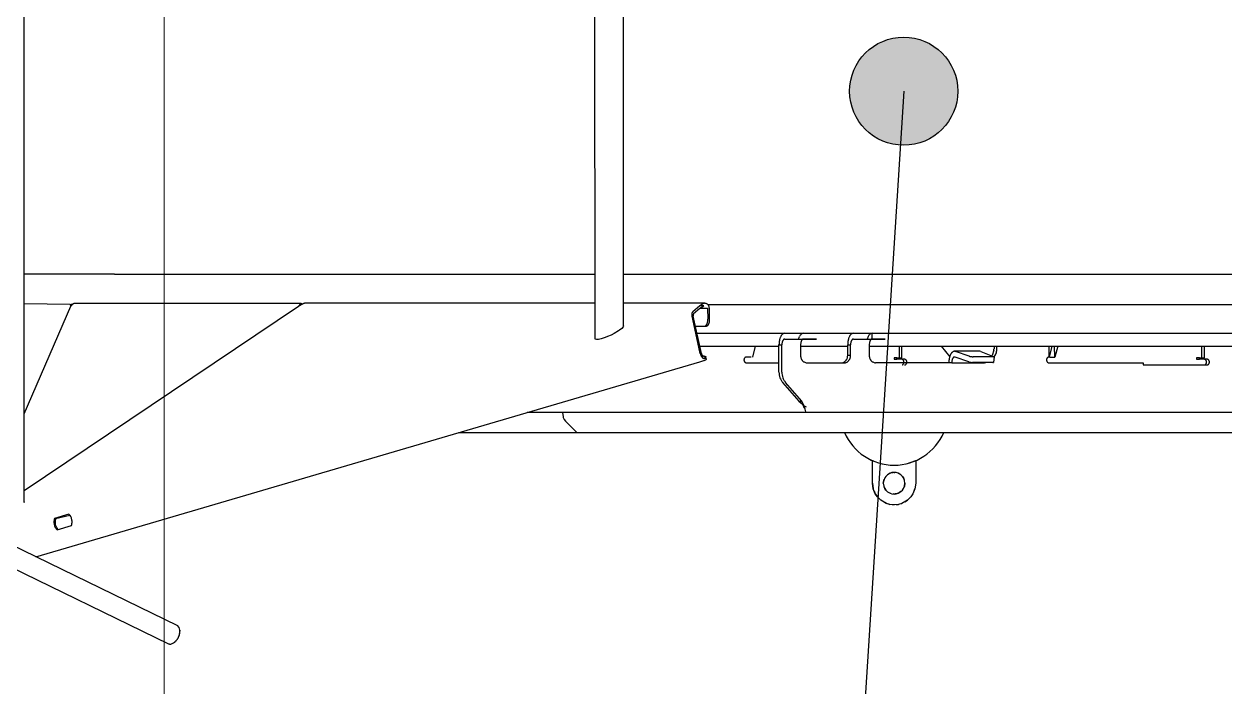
# Model space of a CAD drawing. Header units: millimetres. Extents: x -187347 to 135007, y -6415 to 292048.
# Drawn here: x -45037 to -44204, y 8230 to 8690 of the extents above; entities that cross this region are included whole.
import ezdxf

# ---------------------------------------------------------------- set-up
doc = ezdxf.new("R2010")
doc.units = ezdxf.units.MM
doc.header["$LTSCALE"] = 100
doc.linetypes.add('Z_LINE-CNTR', pattern=[17, 12, -2, 1, -2])
doc.layers.get('0').update_dxf_attribs({"lineweight": 18})
doc.layers.add('1', color=7, linetype='Continuous')
doc.layers.add('Layout Cabinplant', color=30, linetype='Continuous')
doc.layers.add('S-GRID', color=7, linetype='Continuous', lineweight=5)

# ---------------------------------------------------------------- blocks, each defined once
blk = doc.blocks.new('CP_Giblet area_New')
at = {"layer": '1'}
h = blk.add_hatch(color=0, dxfattribs=at)
edge = h.paths.add_edge_path()
edge.add_arc((3250.386245100875, 9.161749564358615), 37.5, 0, 360)
at = {"color": 0, "linetype": 'Continuous'}
for p, q in [((3756.8407558623, 391.8623171168147), (3756.158565916237, 391.4043093758082)), ((4163.190350124962, 196.2248676054005), (3760.276989001315, 392.4431595716451)), ((3752.485777564463, 382.9197965279454), (3752.425723926979, 383.7392579230218)), ((3752.485777564463, 382.9197965279454), (3752.87081222632, 381.263995185509)), ((3752.87081222632, 381.263995185509), (3754.147230359493, 379.8564312987874)), ((4157.060610984685, 183.6381167113868), (3754.147230359493, 379.8564312987874)), ((3852.261571049574, 332.0748531213758), (3391.880844350555, 196.9619397951756)), ((3837.57857180119, 313.3975668515632), (3827.541358830058, 310.4509629816894)), ((3838.578349750256, 305.4503850613837), (3828.658999567153, 303.1450555126357)), ((3829.291137441061, 302.5037813858507), (3839.328350138851, 305.4503848966415)), ((3245.408460828243, 290.5048687987874), (3247.790113660274, 292.8583844237874)), ((3247.790113660274, 292.8583844237874), (3251.629286023555, 295.0539410643978)), ((3249.729938881355, 293.9677371023718), (3247.790113660274, 292.8583844237874)), ((3251.629286023555, 295.0539410643978), (3254.073927136837, 295.7628033690999)), ((3253.024232485914, 295.4584278248949), (3251.629286023555, 295.0539410643978)), ((3254.073927136837, 295.7628033690999), (3256.998548718751, 296.0530865722249)), ((3255.631314668804, 295.9173818087584), (3254.073927136837, 295.7628033690999)), ((3258.488140124478, 295.9173472604598), (3256.998548718751, 296.0530865722249)), ((3256.998548718751, 296.0530865722249), (3259.925550671993, 295.7863629393978)), ((3261.095815449138, 295.4581549032155), (3259.925550671993, 295.7863629393978)), ((3259.925550671993, 295.7863629393978), (3262.376478406251, 295.0989850097249)), ((3264.387411759119, 293.9687241187203), (3262.376478406251, 295.0989850097249)), ((3262.376478406251, 295.0989850097249), (3266.241712781251, 292.9264996581478)), ((3267.960858809645, 291.2457787905005), (3266.241712781251, 292.9264996581478)), ((3266.241712781251, 292.9264996581478), (3268.658399793087, 290.5638287597249)), ((3860.343778821407, 294.0190289550374), (3860.605497571407, 294.6683209472249)), ((3860.343778821407, 294.0190289550374), (3860.343778821407, -277.8931414551189)), ((3242.059534588479, 281.0656242725818), (3242.594190808712, 284.9653180175374)), ((3242.594190808712, 284.9653180175374), (3243.993360730587, 288.4319928222249)), ((3243.14477744489, 286.3294874368439), (3242.594190808712, 284.9653180175374)), ((3243.993360730587, 288.4319928222249), (3245.408460828243, 290.5048687987874)), ((3244.35642875568, 288.9638244491507), (3243.993360730587, 288.4319928222249)), ((3246.160469029681, 291.2479926616215), (3245.408460828243, 290.5048687987874)), ((3250.533033582149, 284.7602398925374), (3249.837110730587, 283.0230572753499)), ((3249.837110730587, 283.0230572753499), (3250.179368238547, 283.8809868254029)), ((3251.239515515743, 285.7910016112874), (3250.533033582149, 284.7602398925374)), ((3252.403639050899, 286.9431012206478), (3251.239515515743, 285.7910016112874)), ((3254.344007703243, 288.0547955565999), (3252.403639050899, 286.9431012206478)), ((3252.403639050899, 286.9431012206478), (3253.281250872416, 287.4459108748706)), ((3255.57484266418, 288.4145367675374), (3254.344007703243, 288.0547955565999)), ((3254.344007703243, 288.0547955565999), (3255.57484266418, 288.4145367675374)), ((3257.03089735168, 288.5649273925374), (3255.57484266418, 288.4145367675374)), ((3255.57484266418, 288.4145367675374), (3256.47347234271, 288.5073529784713)), ((3258.544264050899, 288.4145367675374), (3257.03089735168, 288.5649273925374)), ((3257.03089735168, 288.5649273925374), (3257.64588517556, 288.5073270739667)), ((3259.719068738399, 288.0787213378499), (3258.544264050899, 288.4145367675374)), ((3261.674146863399, 286.9728863768978), (3259.719068738399, 288.0787213378499)), ((3259.719068738399, 288.0787213378499), (3260.835686215083, 287.4471380635368)), ((3262.879591199337, 285.7910016112874), (3261.674146863399, 286.9728863768978)), ((3261.674146863399, 286.9728863768978), (3262.879591199337, 285.7910016112874)), ((3263.586012097774, 284.7602398925374), (3262.879591199337, 285.7910016112874)), ((3262.879591199337, 285.7910016112874), (3263.586012097774, 284.7602398925374)), ((3263.586012097774, 284.7602398925374), (3263.93963680265, 283.8811651056894)), ((3264.281934949337, 283.0230572753499), (3263.586012097774, 284.7602398925374)), ((3270.09974500793, 288.4753277831478), (3268.658399793087, 290.5638287597249)), ((3268.658399793087, 290.5638287597249), (3270.09974500793, 288.4753277831478)), ((3270.976742945961, 286.3234151747019), (3270.09974500793, 288.4753277831478)), ((3270.09974500793, 288.4753277831478), (3271.52162000793, 284.9864361815999)), ((3272.059534588479, 281.0656242725818), (3271.52162000793, 284.9864361815999)), ((3271.52162000793, 284.9864361815999), (3272.059534588479, 281.0656242725818)), ((3860.343770988169, 286.152262186486), (3670.211920972099, 158.2354703174788)), ((3242.059534588479, 265.4349419847422), (3242.059534588479, 281.0656242725818)), ((3249.837110730587, 283.0230572753499), (3249.559534588479, 281.0656242725818)), ((3249.559534588479, 281.0656242725818), (3249.837110730587, 283.0230572753499)), ((3249.559534588479, 281.0656242725818), (3249.837110730587, 279.1081402831478)), ((3249.837110730587, 279.1081402831478), (3250.533033582149, 277.3709576659749)), ((3250.533033582149, 277.3709576659749), (3250.179368243669, 278.250210720129)), ((3250.533033582149, 277.3709576659749), (3251.239515515743, 276.3401959472249)), ((3251.239515515743, 276.3401959472249), (3250.533033582149, 277.3709576659749)), ((3251.239515515743, 276.3401959472249), (3252.44495985168, 275.1584332518978)), ((3252.44495985168, 275.1584332518978), (3251.239515515743, 276.3401959472249)), ((3252.44495985168, 275.1584332518978), (3254.344007703243, 274.0764020018978)), ((3259.77503797668, 274.0764020018978), (3261.674146863399, 275.1584332518978)), ((3261.674146863399, 275.1584332518978), (3260.845333093661, 274.6895863017708)), ((3261.674146863399, 275.1584332518978), (3262.879591199337, 276.3401959472249)), ((3262.879591199337, 276.3401959472249), (3263.586012097774, 277.3709576659749)), ((3263.586012097774, 277.3709576659749), (3264.281934949337, 279.1081402831478)), ((3264.281934949337, 279.1081402831478), (3263.939636817551, 278.2500324900611)), ((3264.559534588479, 281.0656242725818), (3264.281934949337, 283.0230572753499)), ((3264.281934949337, 279.1081402831478), (3264.559534588479, 281.0656242725818)), ((3264.559534588479, 281.0656242725818), (3264.281934949337, 279.1081402831478)), ((3272.059534588479, 281.0656242725818), (3272.059534588479, 265.4349419847422)), ((3248.411451550899, 267.5547955565999), (3242.059534588479, 265.4349419847422)), ((3254.344007703243, 274.0764020018978), (3253.271609309246, 274.6908106191986)), ((3254.344007703243, 274.0764020018978), (3255.57484266418, 273.7166607909749)), ((3255.57484266418, 273.7166607909749), (3257.03089735168, 273.5662701659749)), ((3257.03089735168, 273.5662701659749), (3256.473472313373, 273.6238445830095)), ((3257.03089735168, 273.5662701659749), (3258.544264050899, 273.7166607909749)), ((3258.544264050899, 273.7166607909749), (3257.645885188482, 273.6238704859279)), ((3258.544264050899, 273.7166607909749), (3259.77503797668, 274.0764020018978)), ((3259.77503797668, 274.0764020018978), (3258.544264050899, 273.7166607909749)), ((3272.059534588479, 265.4349419847422), (3271.444789225352, 265.6401049084234)), ((3273.889478894649, 264.5768902831478), (3272.059534588479, 265.4349419847422)), ((2021.604987814091, 246.0656242724654), (3476.969945252989, 246.065624272509)), ((3476.969945252989, 246.065624272509), (3559.195828517433, 246.065624272509)), ((3484.949219310773, 238.0863502147695), (3476.969945252989, 246.065624272509)), ((3485.830091687618, 236.8968365722249), (3484.949219310773, 238.0863502147695)), ((3486.463941785274, 235.4155133300374), (3485.830091687618, 236.8968365722249)), ((3486.663526746212, 234.6977398925374), (3486.463941785274, 235.4155133300374)), ((3486.844129773555, 233.7570660643978), (3486.663526746212, 234.6977398925374)), ((3486.969945252757, 232.0241723882791), (3486.844129773555, 233.7570660643978)), ((3011.88128203596, 232.0656242725818), (3317.98412718263, 232.0656242725818)), ((3317.98412718263, 232.0656242725818), (3318.228040906251, 231.5431988768978)), ((3319.05091688293, 227.6743023925374), (3317.98412718263, 228.0656242725818)), ((3317.984137431136, 232.0656242725818), (3511.492541058804, 232.0656242725818)), ((3318.228040906251, 231.5431988768978), (3318.714124890743, 229.7790387206478)), ((3318.714124890743, 229.7790387206478), (3319.26234266418, 228.6826031737874)), ((3318.714124890743, 229.7790387206478), (3319.631727429805, 227.1577008300374)), ((3320.243971082149, 226.7857525878499), (3319.05091688293, 227.6743023925374)), ((3319.26234266418, 228.6826031737874), (3319.626356336055, 228.0070660643978)), ((3319.626356336055, 228.0070660643978), (3320.243971082149, 226.7857525878499)), ((3319.631727429805, 227.1577008300374), (3321.157576082856, 224.0656242725818)), ((3320.243971082149, 226.7857525878499), (3321.524000379024, 225.5936139159749)), ((3321.524000379024, 225.5936139159749), (3320.243971082149, 226.7857525878499)), ((3323.157576082856, 224.0656242725818), (3321.524000379024, 225.5936139159749)), ((3860.343768945313, 233.0076819372916), (3828.030115193105, 158.2354703174788)), ((3321.157576082856, 224.0656242725818), (3332.354830027674, 211.1361491142889)), ((3323.157576082856, 224.0656242725818), (3321.157576082856, 224.0656242725818)), ((3334.354830027674, 211.1361491142306), (3323.157576082856, 224.0656242725818)), ((3334.891359708388, 204.0650813026296), (3334.891359708388, 185.0656242725818)), ((3336.891359708388, 204.0650813026296), (3336.891359708388, 185.0656242725818)), ((3084.263607853209, 199.0656242725818), (3040.096312071197, 199.0660878347117)), ((3040.096311985864, 195.0649515310797), (3045.292464682949, 195.0656242725818)), ((3045.292464682949, 194.0656242725818), (3041.82836306782, 194.0656242725818)), ((3041.82836306782, 194.0656242725818), (3041.82836306782, 186.0656242129771)), ((3043.82836306782, 186.0656242129771), (3043.82836306782, 194.0656242725818)), ((3047.292464682949, 195.0656242725818), (3045.292464682949, 195.0656242725818)), ((3045.292464682949, 195.0656242725818), (3045.292464682949, 194.0656242725818)), ((3045.292464682949, 194.0656242725818), (3047.292464682949, 194.0656242725818)), ((3047.292464682949, 194.0656242725818), (3047.292464682949, 195.0656242725818)), ((3084.263607853209, 197.5656242725818), (3084.263607853209, 199.0656242725818)), ((3146.790642006439, 197.5656242725818), (3084.263607853209, 197.5656242725818)), ((3143.555419884622, 186.0656858676084), (3145.496546780923, 193.5656242725818)), ((3145.496546780923, 193.5656242725818), (3145.93299113703, 186.0656239633681)), ((3149.360250086058, 193.5656242725818), (3145.496546780923, 193.5656242725818)), ((3149.660398021457, 197.5662970140693), (3146.790642006439, 197.5656242725818)), ((3149.360250086058, 193.5656242725818), (3147.419123189757, 186.0656858676521)), ((3149.660397747299, 186.0656253454654), (3149.660397747299, 193.5656242725818)), ((3187.676802685019, 193.319994592588), (3188.024071434513, 197.2592238506913)), ((3196.923598926631, 189.6594845416694), (3187.676802685019, 193.319994592588)), ((3187.824926891481, 188.7709788283828), (3189.030916768825, 192.4428544507973)), ((3188.230829794309, 193.3358385905158), (3202.260441335733, 193.3358385905158)), ((3188.578126149601, 197.2750696026196), (3202.607737691025, 197.2750696026196)), ((3194.422039214638, 197.5656242725818), (3193.400871886406, 197.2749838675081)), ((3199.618191637332, 197.5517854191712), (3194.422039214638, 197.5656242725818)), ((3195.400871886406, 197.2749838675081), (3196.422039214638, 197.5656242725818)), ((3198.439756311709, 197.5548767467699), (3201.618191637332, 197.5379465657752)), ((3199.618191637332, 197.5517854191712), (3201.618191637332, 197.5379465657752)), ((3217.111904793768, 197.5517854191712), (3199.618191637332, 197.5517854191712)), ((3204.977299895952, 192.9885422352527), (3214.417312083184, 189.6594845416694)), ((3205.324596251594, 196.9277732472838), (3214.764608438476, 193.5987155537296)), ((3217.111904793768, 197.5517854191712), (3269.939454424661, 197.5656242725818)), ((3224.50350847072, 186.0656839260337), (3218.520641269395, 193.4203926241753)), ((3249.906258003204, 195.0656242725818), (3255.102410425898, 195.0656242725818)), ((3251.638308810652, 194.0656242725818), (3251.638308810652, 186.0656242129771)), ((3255.102410425898, 194.0656242725818), (3251.638308810652, 194.0656242725818)), ((3253.638308810652, 186.0656242129771), (3253.638308810652, 194.0656242725818)), ((3257.102410425898, 195.0656242725818), (3255.102410425898, 195.0656242725818)), ((3255.102410425898, 195.0656242725818), (3255.102410425898, 194.0656242725818)), ((3255.102410425898, 194.0656242725818), (3257.102410425898, 194.0656242725818)), ((3257.102410425898, 194.0656242725818), (3257.102410425898, 195.0656242725818)), ((3274.269581443514, 185.0656242725818), (3274.269581443514, 192.56562427264)), ((3287.259962500189, 192.5656242726109), (3289.259962500306, 192.56562427264)), ((3287.259962500189, 192.5656242726109), (3287.259962500306, 185.0656242725818)), ((3289.259962500306, 192.56562427264), (3289.259962500306, 185.0656242725818)), ((3317.57085163286, 197.5656242725818), (3291.590089519159, 197.5656242725818)), ((3321.900978651596, 185.0656242725818), (3321.900978651713, 192.5656242726109)), ((3356.600587749388, 197.5656242725818), (3336.891360273818, 197.5656242725818)), ((3353.365365627571, 186.065685867492), (3355.306492523872, 193.5656242725818)), ((3356.161711818888, 193.5656242725818), (3359.470343490248, 193.5656242725818)), ((3359.470343490248, 197.5656242725818), (3356.600587749388, 197.5656242725818)), ((3388.80768006912, 193.0441992076812), (3389.437804205809, 193.0441992076812)), ((3274.269589613425, 186.0656242725818), (3002.08133093908, 186.0656242725818)), ((3185.761785176699, 187.56562427264), (3185.761785176699, 186.0656242577388)), ((3187.761785176699, 186.0656249879103), (3187.761785176699, 187.968510990162)), ((3196.923598926631, 189.6594845416694), (3197.618177625118, 189.5379498534749)), ((3197.618177625118, 189.5379498534749), (3215.111891004024, 189.5379465658189)), ((3215.111891004024, 189.5379465658189), (3214.417312083184, 189.6594845416694)), ((3289.259962500306, 185.0656242725818), (3287.259962500306, 185.0656242725818)), ((3321.900937728235, 186.0656242725818), (3289.259950890439, 186.0656242725818)), ((3336.891359708388, 185.0656242725818), (3334.891359708388, 185.0656242725818)), ((3391.844164420734, 186.0656242725818), (3336.891358739929, 186.0656242725818)), ((3390.734455273487, 191.1058621454722), (3396.427429057076, 165.249387900185)), ((3390.734455273487, 191.1058621454722), (3391.484455273487, 191.1058621454722)), ((3391.484455273487, 191.1058621454722), (3397.177429057076, 165.2493879001704)), ((3393.825765707297, 177.0656242725818), (2337.389725710149, 177.0656242725818)), ((3263.265333386837, 181.0656598143978), (3264.269581443514, 181.0656242725818)), ((3277.259962500422, 181.0656242725818), (3263.265333386837, 181.0656598143978)), ((3264.269581443514, 181.0656242725818), (3272.269581443514, 181.0656242725818)), ((3272.269581443514, 181.0656242725818), (3272.269581443514, 177.0656242725818)), ((3285.259962500306, 181.0656242725818), (3272.269581443514, 181.0656242725818)), ((3275.098029655754, 179.4088121983368), (3275.651569679379, 181.0656598115602)), ((3285.259962500306, 181.0656242725818), (3277.259962500422, 181.0656242725818)), ((3310.896742078243, 181.0656598143978), (3311.900978651713, 181.0656242725818)), ((3324.891359708388, 181.0656242725818), (3310.896742078243, 181.0656598143978)), ((3311.900978651713, 181.0656242725818), (3319.900978651596, 181.0656242725818)), ((3332.891359708388, 181.0656242725818), (3319.900978651596, 181.0656242725818)), ((3323.28295630042, 181.0656598115602), (3322.729402087978, 179.4087626463152)), ((3332.891359708388, 181.0656242725818), (3324.891359708388, 181.0656242725818)), ((3445.991340436507, 173.8183140082692), (3447.43372938293, 174.9922955565999)), ((3447.43372938293, 174.9922955565999), (3448.178114148555, 175.4877789550374)), ((3448.178114148555, 175.4877789550374), (3451.18617078918, 177.2043316893978)), ((3451.18617078918, 177.2043316893978), (3453.39173719543, 178.3127301268978)), ((3453.39173719543, 178.3127301268978), (3455.757215711055, 179.3759625487874)), ((3455.757215711055, 179.3759625487874), (3456.268629285274, 179.5856793456478)), ((3456.268629285274, 179.5856793456478), (3458.121473523555, 180.2786725097249)), ((3458.121473523555, 180.2786725097249), (3460.321974011837, 180.9517682128499)), ((3460.321974011837, 180.9517682128499), (3462.119337293087, 181.3387311034749)), ((3462.119337293087, 181.3387311034749), (3463.520582410274, 181.4406598143978)), ((3463.520582410274, 181.4406598143978), (3464.368849011837, 181.2427838378499)), ((3464.368849011837, 181.2427838378499), (3464.651563855587, -164.6270281738689)), ((3384.972272991552, 167.1445468421007), (3385.193064585095, 159.6428024127817)), ((3386.491348738549, 159.6939004496817), (3386.269907774986, 167.1956444434618)), ((3388.622400448075, 172.1927424799796), (3387.324116294389, 172.1416444429778)), ((3394.898693108815, 172.1927424799796), (3388.622400448075, 172.1927424799796)), ((3444.651563855587, 171.9850934081478), (3444.913282605587, 172.6345074706478)), ((3444.651563855587, 171.9850934081478), (3444.651563855587, -155.8592059082439)), ((3444.913282605587, 172.6345074706478), (3445.991340436507, 173.8183140082692)), ((3391.854971196619, 159.6939004496817), (3386.491348738549, 159.6939004496817)), ((3391.854971196619, 159.6939004496817), (3389.007440548274, 157.9792609052529)), ((3396.101831269683, 163.4341360919643), (3391.854971196619, 159.6939004496817)), ((3391.8735201573, 157.9792609052529), (3396.690615973552, 162.0970583966846)), ((3397.177429057076, 165.2493879001704), (3396.427429057076, 165.249387900185)), ((3386.347048708238, 157.0656242725818), (2337.389725709916, 157.0656242725818)), ((3388.222364636487, 156.2620311658393), (3444.651563117048, 156.2620709472249)), ((3389.007440548274, 157.9792609052529), (3391.8735201573, 157.9792609052529)), ((3389.170597888646, 156.3922821188753), (3391.8735201573, 157.9792609052529)), ((3464.651560497121, 156.2620709472249), (3665.789350720821, 156.2620311656792)), ((3670.211920972099, 158.2354703174788), (3666.737564076087, 156.392287155817)), ((3667.627271863399, 156.7270367675374), (3668.18845960754, 156.5091413528571)), ((3668.18845960754, 156.5091413528571), (3826.00665113586, 156.509141352828)), ((3668.881767016952, 156.8488334425347), (3670.211920972099, 158.2354703174788)), ((3828.030115193105, 158.2354703174788), (3826.699961237959, 156.8488334425783)), ((3826.907935391879, 157.0656242725818), (3827.699860130786, 157.0656242725818)), ((3827.699860130786, 157.0656242725818), (3827.699860130786, 157.8911489007296)), ((3828.485395714175, 157.0656242725818), (3827.699860130786, 157.0656242725818)), ((3828.48536938231, 157.0954298862925), (3828.030115193105, 158.2354703174788)), ((3828.48536938231, 157.0954298862925), (3860.343777626287, 156.7153180175374)), ((3444.651558283134, 136.0656242725818), (1586.533319248469, 136.0656242725818)), ((3590.892993706977, 136.0656242725818), (3464.651559541584, 136.0656242725818)), ((3797.699860130786, 136.0656242725818), (3590.892993706977, 136.0656242725818)), ((3797.699860130786, 136.0656242725818), (3860.343779208255, 136.0656242725818))]:
    blk.add_line(p, q, dxfattribs=at)
for centre, radius, start, end in [((3257.059540546848, 231.0656281915435), 37.49999608103806, 90.00000910469551, 156.6667544847867), ((3257.059512228123, 231.0656389791402), 37.49998529344064, 23.3332346721034, 89.99996583571394), ((3257.058915076079, 231.06533378319), 37.50001843920467, 113.5771334232211, 116.6655908213575)]:
    blk.add_arc(centre, radius, start, end, dxfattribs=at)
for points in [[(3756.8407558623, 391.8623171168147), (3755.803768729325, 391.1120635094849), (3754.883641277789, 390.2215876414848), (3754.410811399575, 389.667038766187), (3753.980944535579, 389.0792638016137), (3753.658471182804, 388.5600470620266), (3753.372362538008, 388.0197062516381), (3753.123379889294, 387.4612858209875), (3752.913450256456, 386.8872614079883), (3752.715765752015, 386.1864168308966), (3752.570730486535, 385.4722357343999), (3752.43703253183, 384.1987860491354), (3752.485777564463, 382.9197965279454)], [(3760.276989001315, 392.4431595716451), (3759.480391556513, 392.6163269330718), (3758.668406314566, 392.6409579103783), (3757.713797644596, 392.346039809534), (3756.8407558623, 391.8623171168147)], [(3756.158565916237, 391.4043093758082), (3755.339376697084, 390.7472270732978), (3754.622621893534, 389.9794452515926), (3754.27142059477, 389.5243551344611), (3753.948317112518, 389.048996002879), (3753.645588379353, 388.5426258908992), (3753.372362537892, 388.0197062516236), (3753.129151592264, 387.4821699549502), (3752.91716121335, 386.9316111667576), (3752.742148422869, 386.3841339228384), (3752.600418141694, 385.8270338045404), (3752.437914618873, 384.789339183073), (3752.425723926979, 383.7392579230218)], [(3827.541358830058, 310.4509629816894), (3827.227674034308, 309.0412302680779), (3827.163688550121, 307.5984092173603), (3827.225481707137, 306.8772850177629), (3827.349863680545, 306.164315839982), (3827.534177492955, 305.4734052858548), (3827.779460466816, 304.8016832694411), (3828.425283488818, 303.5802828868036), (3829.291137441061, 302.5037813858507)], [(3838.578349750256, 305.4503850613837), (3838.892034663935, 306.8601177435194), (3838.956020267913, 308.3029387838033), (3838.894227170735, 309.0240629911132), (3838.769845256815, 309.7370321818744), (3838.585531501682, 310.4279427571601), (3838.340248583932, 311.0996648001019), (3837.694425662863, 312.3210652556591), (3836.82857180119, 313.3975668515486)], [(3839.328350138851, 305.4503848966415), (3839.642034934717, 306.8601176102529), (3839.706020418904, 308.3029386609705), (3839.644227261771, 309.0240628602623), (3839.519845288363, 309.7370320383488), (3839.335531475954, 310.427942593582), (3839.090248502209, 311.0996646088897), (3838.44442549313, 312.3210650648398), (3837.57857180119, 313.3975668515632)], [(3334.891359708388, 204.0650813026296), (3334.726515196962, 206.006903944377), (3334.232137122541, 207.8919156261691), (3333.443351859227, 209.600839691615), (3332.354830027674, 211.1361491142889)], [(3336.891359708388, 204.0650813026296), (3336.726515196962, 206.0069039443479), (3336.232137122541, 207.8919156261254), (3335.443351859343, 209.6008396915568), (3334.354830027674, 211.1361491142306)], [(3040.096312071197, 199.0660878347117), (3039.651635598042, 198.9691087131941), (3039.230385286617, 198.7977487473108), (3039.090468904818, 198.7035919618647), (3038.967382382369, 198.5902843722433), (3038.827657491784, 198.3993337548018), (3038.705863335868, 198.1917978268466), (3038.575560235768, 197.9745253724686), (3038.472250125371, 197.7498260481952), (3038.423806050909, 197.4993795805349), (3038.404588072211, 197.2379650403018), (3038.384472057456, 196.9759512298187), (3038.393582151155, 196.7203315899533), (3038.460534323473, 196.4778636476549), (3038.556561864913, 196.2379527141311), (3038.651323026163, 196.0008463818958), (3038.771110534319, 195.7832758464938), (3038.932336900965, 195.6111191828386), (3039.121087301872, 195.4595564533956), (3039.565627541742, 195.1617101975717), (3040.096311985864, 195.0649515310797)], [(3042.096311985864, 199.0662970140693), (3041.651635516435, 198.9693178671441), (3041.23038521281, 198.7979578774393), (3041.090468834969, 198.7038010840479), (3040.967382317293, 198.590493487427), (3040.827657434973, 198.3995428620256), (3040.705863287905, 198.1920069271582), (3040.575560197118, 197.974734465548), (3040.472250096267, 197.750035135221), (3040.423806032515, 197.4995886649558), (3040.404588064877, 197.2381741234858), (3040.384472061181, 196.9761603120569), (3040.393582165823, 196.7205406725116), (3040.460534348502, 196.4780727342441), (3040.556561900186, 196.238161805959), (3040.651323071565, 196.0010554791515), (3040.771110589034, 195.7834849505161), (3040.932336963015, 195.6113282960723), (3041.121087370324, 195.4597655773105), (3041.565627623815, 195.161919346283), (3042.096312071197, 195.0651607104373)], [(3149.660397747299, 193.5656242725818), (3150.105076141306, 193.6623069765046), (3150.52632472082, 193.8334997978382), (3150.666243939544, 193.9276505493617), (3150.789327625185, 194.0409641729057), (3150.929051294923, 194.2319173869764), (3151.050846671569, 194.4394507183024), (3151.18115012208, 194.6567224273167), (3151.284459882067, 194.8814224969537), (3151.332903858391, 195.1318691733468), (3151.352121935226, 195.3932835048472), (3151.372237976291, 195.6552972593054), (3151.363127856283, 195.9109169551957), (3151.29617567698, 196.1533849121333), (3151.200148142525, 196.3932958310179), (3151.105386983021, 196.6304021594115), (3150.985599473119, 196.8479726986552), (3150.824373106007, 197.0201293632854), (3150.635622705449, 197.1716920917534), (3150.191082465695, 197.4695383476937), (3149.660398021457, 197.5662970140693)], [(3187.676802685019, 193.319994592588), (3186.724983794615, 192.0334949656681), (3186.153921488672, 190.5406826521794), (3185.859838112723, 189.0660813794238), (3185.761785176699, 187.56562427264)], [(3188.230829794309, 193.3358385905158), (3187.953816239606, 193.3279165915446), (3187.676802685019, 193.319994592588)], [(3188.578126149601, 197.2750696026196), (3188.301098791999, 197.2671467266482), (3188.024071434513, 197.2592238506913)], [(3204.977299895952, 192.9885422352527), (3204.720741434023, 193.0449593091471), (3204.464209281257, 193.1017639762867), (3204.207831591018, 193.1585378360032), (3203.950101874652, 193.207383335146), (3203.690634325263, 193.2415814130509), (3203.429893717286, 193.2673884010437), (3202.846214747289, 193.3185939872637), (3202.260441335733, 193.3358385905158)], [(3205.324596251594, 196.9277732472838), (3205.068037789548, 196.9841903211782), (3204.811505636782, 197.0409949883324), (3204.555127946544, 197.0977688480489), (3204.297398230177, 197.1466143472207), (3204.037930680788, 197.1808124251256), (3203.777190072811, 197.2066194131185), (3203.193511102698, 197.2578249993385), (3202.607737691025, 197.2750696026196)], [(3214.764608438476, 193.5987155537296), (3215.203450592468, 193.582580849019), (3215.631081116851, 193.6750556108018), (3215.7854890608, 193.7608785047341), (3215.922684237477, 193.8722890612698), (3216.10803331458, 194.095638753337), (3216.268612842425, 194.3411208126199), (3216.446801548358, 194.6101432326686), (3216.605809616158, 194.8867586296692), (3216.740089971572, 195.2456986739562), (3216.836289919214, 195.6216345401772), (3217.041518210084, 196.5777097707469), (3217.111904793768, 197.5517854191712)], [(3215.111891004024, 189.5379465658189), (3215.932226187084, 189.7080922156019), (3216.64582474425, 190.149553077179), (3217.014462257619, 190.5001010926499), (3217.338491540053, 190.8919523065269), (3217.664061556687, 191.3778507243696), (3217.945215571322, 191.890876515492), (3218.215413215919, 192.4905193503801), (3218.442577705486, 193.1077698572917), (3218.647455580067, 193.7962677183823), (3218.811381076812, 194.49566108828), (3219.039519411628, 196.0230026677746), (3219.111880854703, 197.5656241069373)], [(3249.906257814262, 199.0660878347117), (3249.461581302457, 198.9691086528182), (3249.040331029682, 198.7977487473254), (3248.900414788397, 198.7035921823262), (3248.777328125318, 198.5902843722433), (3248.63760243298, 198.3993324971379), (3248.515809078934, 198.1917978268466), (3248.385509301792, 197.9745305854303), (3248.282195868436, 197.7498260481952), (3248.233738717507, 197.4993590670347), (3248.214533815277, 197.2379650403018), (3248.194467016496, 196.9760284367367), (3248.20352789422, 196.7203315899533), (3248.270300409058, 196.4775818125781), (3248.366507607978, 196.2379527141311), (3248.461926430115, 196.0018780782993), (3248.581056277384, 195.7832758464938), (3248.740003220155, 195.6075433684455), (3248.931033044937, 195.4595564533956), (3249.398082440603, 195.2078274827363), (3249.906258003204, 195.0656242725818)], [(3251.568372865557, 199.0276963640936), (3251.298054204672, 198.9241328584612), (3251.027735543903, 198.8205693528289), (3250.853021070943, 198.6510534969275), (3250.707898564287, 198.4397856040305), (3250.491185237537, 198.1404422970081), (3250.306334726745, 197.8310969996382), (3250.247544126702, 197.6708921332174), (3250.211824981612, 197.5036557125131), (3250.199061596417, 197.2704534731311), (3250.204071627464, 197.0348055473441), (3250.207207229803, 196.7892387264146), (3250.235800044029, 196.5501071453909), (3250.314088295563, 196.32863221968), (3250.417662694701, 196.111728200689), (3250.519925620523, 195.8974530654086), (3250.643466491136, 195.7014945379196), (3250.801405926934, 195.5478638343047), (3250.982782928855, 195.4138131094805), (3251.408693430014, 195.1498944030463), (3251.906257814262, 195.0651607104373)], [(3274.269581443514, 192.56562427264), (3274.18721025344, 193.5364701654325), (3273.94003585272, 194.4789031284308), (3273.760000174749, 194.920786923336), (3273.539879334508, 195.3432481431664), (3273.286494919565, 195.7323176232458), (3273.001344479271, 196.1008097377198), (3272.787977213273, 196.3426817885047), (3272.553989796783, 196.5613831354858), (3272.20794825058, 196.798445620545), (3271.835177266505, 197.0002086923923), (3270.923181579099, 197.4102921738813), (3269.939454424661, 197.5656242725818)], [(3291.590089519159, 197.5656242725818), (3290.7403004769, 197.4683767027163), (3289.933141425485, 197.18509780147), (3289.654826905229, 197.0475967721286), (3289.393413189449, 196.8841758087656), (3289.066383224446, 196.6024475688027), (3288.767176532769, 196.2853491721617), (3288.373012264259, 195.8397183269408), (3288.019995572045, 195.3664871554647), (3287.780441427603, 194.9358116820367), (3287.590202535037, 194.4790023221285), (3287.343101283303, 193.5364788186998), (3287.259962500189, 192.5656242726109)], [(3293.590089141973, 197.5643255066971), (3292.740284463973, 197.467334272078), (3291.933055521222, 197.1842959265487), (3291.65471045638, 197.0468786285201), (3291.393259624019, 196.8835357952776), (3291.066166662262, 196.601905944277), (3290.766888308455, 196.2848969718762), (3290.372623278759, 195.839383087834), (3290.019500714727, 195.3662590474269), (3289.779849615064, 194.9356564953196), (3289.589508090983, 194.4789031284308), (3289.34234050056, 193.5364715990581), (3289.259962500306, 192.56562427264)], [(3321.900978651713, 192.5656242726109), (3321.818559061037, 193.5365384361212), (3321.571367358672, 194.4790414344316), (3321.3913331324, 194.9209668353724), (3321.171220495598, 195.343475305941), (3320.917848000536, 195.732601504933), (3320.632713811239, 196.1011581785278), (3320.419357824954, 196.3430820415233), (3320.185382659081, 196.5618412924814), (3319.839355825097, 196.7989944525325), (3319.466595461243, 197.0008723986539), (3318.554674875457, 197.4111154624989), (3317.57085163286, 197.5656242725818)], [(3359.470343490248, 193.5656242725818), (3359.915021884372, 193.6623069765046), (3360.336270463769, 193.8334997978382), (3360.476189682377, 193.9276505493763), (3360.599273368134, 194.0409641729057), (3360.738997038687, 194.2319173868891), (3360.860792414518, 194.4394507183024), (3360.991095862002, 194.6567224276805), (3361.094405625132, 194.8814224969683), (3361.142849613447, 195.1318691719353), (3361.162067678175, 195.3932835048472), (3361.182183674071, 195.6552972646314), (3361.173073599348, 195.9109169551957), (3361.106121585355, 196.1533848926774), (3361.01009388559, 196.3932958310179), (3360.915332121309, 196.6304022306431), (3360.795545216184, 196.8479726986552), (3360.634320945013, 197.0201291163976), (3360.445568448515, 197.1716920917534), (3360.001052354346, 197.4694188678695), (3359.470343490248, 197.5656242725818)], [(3391.880844350555, 196.9619397951756), (3390.455761513789, 196.5196467436035), (3389.049836270162, 196.0190622961964), (3388.551866149413, 195.8170124639437), (3388.060920132324, 195.5930976113741), (3387.726457878016, 195.4180584312562), (3387.410902694683, 195.2197315402009), (3387.275512500899, 195.1206710889383), (3387.13520800788, 195.0195373097376), (3387.114479365526, 195.005180873879), (3387.095823052572, 194.9909381339676), (3387.225853187148, 194.8117289896036), (3387.824005120317, 194.6583208893571), (3388.507854765397, 194.5220610198448), (3388.894978035707, 194.3942965676542), (3388.602950844448, 194.2663747194019)], [(3389.369885771186, 194.5652974113618), (3388.531553969253, 194.2097357900202), (3387.730976298451, 193.7659730800224), (3387.595891391509, 193.6669384517591), (3387.455286999233, 193.5657805912633), (3387.434480371652, 193.5514093764941), (3387.415902813664, 193.5371816643019), (3387.621381327161, 193.348907615029), (3388.333333737683, 193.2096918238967), (3388.934514999972, 193.1109753388155), (3388.80768006912, 193.0441992076812)], [(3391.05084550532, 192.4373358941957), (3390.758618997526, 192.9894881551008), (3390.431203045067, 193.5214395835064), (3390.30991243606, 193.6845705320302), (3390.177678089705, 193.8384605539322), (3389.98641500657, 194.0232425040012), (3389.785348946112, 194.1983099474019), (3389.57719364448, 194.3814367252635), (3389.369885771186, 194.5652974113618)], [(3390.486678263056, 191.8667042876041), (3390.365495412145, 192.0660841768695), (3390.243811581866, 192.2649861702521), (3390.136310831178, 192.4380453545455), (3390.031303235795, 192.6134828175709), (3390.016583951656, 192.6388141287316), (3390.000944900676, 192.6632680529001), (3389.719374553184, 192.8537336302834), (3389.437804205809, 193.0441992076812)], [(3390.734455273487, 191.1058621454722), (3390.61056676833, 191.4862832165381), (3390.486678263056, 191.8667042876041)], [(3391.484455273487, 191.1058621454722), (3391.267650389462, 191.771599019834), (3391.05084550532, 192.4373358941957)], [(3187.824926891481, 188.7709788283828), (3187.79335603409, 188.3697449092724), (3187.761785176699, 187.968510990162)], [(3272.269581443514, 181.0656242725818), (3272.530939586461, 181.1173560468742), (3272.792297729407, 181.1690878211666), (3272.997997242142, 181.3347062051325), (3273.168402600335, 181.5638549499272), (3273.438784009661, 181.8999861748889), (3273.683795005898, 182.2371971478424), (3273.785803482169, 182.4380874606431), (3273.86806825141, 182.6504239656497), (3273.965317077818, 182.9803055543889), (3274.043680693954, 183.3144111371221), (3274.211416232167, 184.1831644012418), (3274.269581443514, 185.0656242725818)], [(3285.259962500306, 181.0656242725818), (3285.521320643253, 181.1173560468742), (3285.7826787862, 181.1690878211666), (3285.988378298935, 181.3347062051325), (3286.158783657127, 181.5638549499126), (3286.429165066453, 181.8999861748889), (3286.67417606269, 182.2371971478278), (3286.776184538961, 182.4380874606431), (3286.858449308318, 182.6504239656497), (3286.955698134494, 182.9803055543744), (3287.034061750746, 183.3144111371075), (3287.201797288959, 184.1831644012273), (3287.259962500306, 185.0656242725818)], [(3285.259962500306, 177.0656242725818), (3286.078376628808, 177.2349711077986), (3286.790696229669, 177.6745880124799), (3287.158664484392, 178.0236216626799), (3287.482243326958, 178.4138676896546), (3287.807431115536, 178.8977710472682), (3288.088389625074, 179.4087700230884), (3288.358546655276, 180.0061122893821), (3288.585840791813, 180.6210626192333), (3288.791057413328, 181.3071520552185), (3288.955480630393, 182.0041568136658), (3289.185290696798, 183.5271598100517), (3289.259962500306, 185.0656242725818)], [(3319.900978651596, 181.0656242725818), (3320.162336794543, 181.1173560468596), (3320.42369493749, 181.1690878211521), (3320.629394450341, 181.334706205118), (3320.799799808534, 181.5638549498981), (3321.070181217859, 181.8999861748598), (3321.315192214097, 182.2371971478133), (3321.417200690252, 182.4380874606286), (3321.499465459608, 182.6504239656351), (3321.596714285901, 182.9803055543598), (3321.675077902037, 183.314411137093), (3321.842813440249, 184.1831644012273), (3321.900978651596, 185.0656242725818)], [(3332.891359708388, 177.0656242725818), (3333.709773837007, 177.2349711077986), (3334.422093437868, 177.6745880124799), (3334.790061692591, 178.0236216626799), (3335.113640535041, 178.4138676896546), (3335.438828323619, 178.8977710472682), (3335.719786833157, 179.4087700230884), (3335.989943863358, 180.0061122893676), (3336.217237999896, 180.6210626192187), (3336.42245462141, 181.3071520552185), (3336.586877838359, 182.0041568136512), (3336.81668790488, 183.5271598100517), (3336.891359708388, 185.0656242725818)], [(3332.891359708388, 181.0656242725818), (3333.152717851335, 181.1173560468742), (3333.414075994282, 181.1690878211666), (3333.619775507017, 181.3347062051325), (3333.79018086521, 181.5638549499126), (3334.060562274535, 181.8999861748889), (3334.305573270773, 182.2371971478278), (3334.407581747044, 182.4380874606431), (3334.489846516401, 182.6504239656497), (3334.587095342693, 182.9803055543744), (3334.665458958829, 183.3144111371075), (3334.833194497041, 184.1831644012273), (3334.891359708388, 185.0656242725818)], [(3272.269581443514, 177.0656242725818), (3273.087998160161, 177.2349936475221), (3273.800328949001, 177.6745994250377), (3274.537143714493, 178.4757757539483), (3275.098029655754, 179.4088121983368)], [(3319.900978651713, 177.0656242725818), (3320.719385651173, 177.2349895815569), (3321.431709971628, 177.6745860163501), (3322.168518466875, 178.4757448182936), (3322.729402087978, 179.4087626463152)], [(3387.324116294389, 172.1416444429778), (3386.831182203139, 172.0003958324669), (3386.378702955088, 171.7613388266618), (3386.21715883736, 171.6213205844106), (3386.075968352496, 171.4605914869026), (3385.889367387979, 171.1708863345557), (3385.732076713466, 170.8621124049241), (3385.515736957663, 170.4078599084751), (3385.327799360617, 169.9437836890866), (3385.1992148594, 169.5054129394121), (3385.105840338161, 169.0568139455136), (3384.99032216717, 168.1041102566232), (3384.972272991552, 167.1445468421007)], [(3388.622400448075, 172.1927424799796), (3388.12948571844, 172.0509183146496), (3387.676961168181, 171.8116354541417), (3387.515408862731, 171.6716847398493), (3387.37418272614, 171.5110498818394), (3387.187533213175, 171.2214542359725), (3387.030207801028, 170.9127585040405), (3386.813807209022, 170.4586166276131), (3386.625804537558, 169.9946537503274), (3386.49715844763, 169.556352250147), (3386.403726480436, 169.1078128462104), (3386.288081047707, 168.1551652560593), (3386.269907774986, 167.1956444434618)], [(3385.193064585095, 159.6428024127817), (3385.315985915018, 158.7681125671515), (3385.632488381001, 157.9436482016754), (3385.776547471061, 157.6764532640518), (3385.949523687479, 157.4310525890614), (3386.229231160018, 157.1600781695452), (3386.54659475584, 156.9234836432588), (3387.330039878027, 156.446018006478), (3388.222364636487, 156.2620311658393)], [(3396.101831269683, 163.4341360919643), (3396.29383893474, 163.7674756066408), (3396.485846599797, 164.1008151213318)], [(3396.485846599797, 164.1008151213318), (3396.471242214204, 164.3879583160306), (3396.456637828494, 164.6751015107438), (3396.442033442785, 164.9622447054717), (3396.427429057076, 165.249387900185)], [(3396.690615973552, 162.0970583966846), (3396.809422969352, 162.2533728546259), (3396.927707486902, 162.4103975685284), (3397.17245283979, 162.7944593123393), (3397.279659757158, 163.2393855371192)], [(3397.279659757158, 163.2393855371192), (3397.316435720306, 163.7150172656402), (3397.323061960051, 164.1916470357537), (3397.264227758627, 164.7222153573239), (3397.177429057076, 165.2493879001704)], [(3388.222364636487, 156.2620311658393), (3388.696481262567, 156.3271566423646), (3389.170597888646, 156.3922821188753)], [(3665.789350720821, 156.2620311656792), (3666.263457398396, 156.3271591607481), (3666.737564076087, 156.392287155817)], [(3668.18845960754, 156.5091413528571), (3668.535113312188, 156.6789873976959), (3668.881767016952, 156.8488334425347)], [(3826.00665113586, 156.509141352828), (3826.353306186968, 156.6789873976959), (3826.699961237959, 156.8488334425783)]]:
    blk.add_spline(points, degree=3, dxfattribs=at)
at = {"layer": '1', "color": 0, "linetype": 'Continuous'}
blk.add_line((3250.386245100875, 9.161749564358615), (3397.543770836433, 2317.218612909419), dxfattribs=at)
at = {"layer": '1', "color": 0}
blk.add_circle((3250.386245100875, 9.161749564358615), 37.5, dxfattribs=at)

msp = doc.modelspace()

# ---------------------------------------------------------------- linework, layer by layer
at = {"layer": 'S-GRID', "color": 152, "linetype": 'Z_LINE-CNTR'}
msp.add_line((-44939.87800192721, 111408.7708323547), (-44939.87800192739, -6038.235726596322), dxfattribs=at)

# ---------------------------------------------------------------- block references
at = {"layer": 'Layout Cabinplant', "rotation": 180}
msp.add_blockref('CP_Giblet area_New', (-41176.60874669846, 8652.234891127853, 1.698034157726624e-09), dxfattribs=at)

doc.saveas('drawing.dxf')
